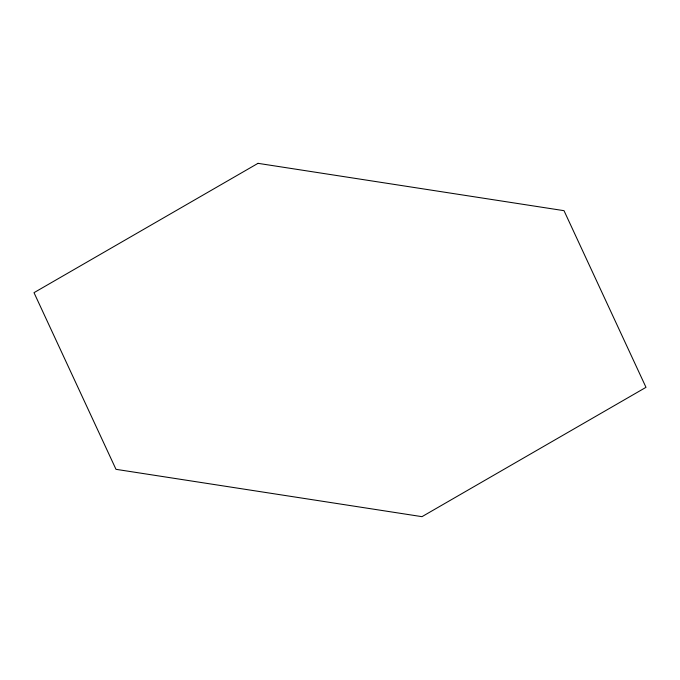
<?xml version="1.0" encoding="UTF-8"?>
<svg xmlns="http://www.w3.org/2000/svg" width="680" height="680" viewBox="0 0 680 680"><rect width="100%" height="100%" fill="white"/><g stroke="black" fill="none" stroke-linecap="round" stroke-linejoin="round"><path stroke-width="1.02" d="M258.017 163.336L34 292.672L115.991 469.327L421.982 516.664L646 387.328L564.009 210.672L258.017 163.336"/></g></svg>
